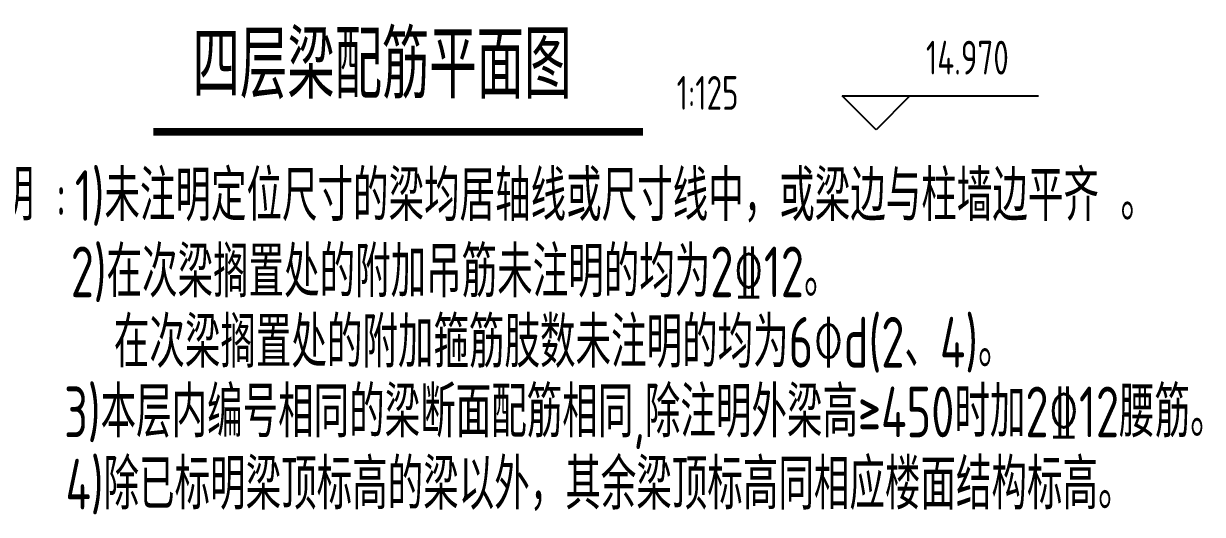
# Model space of a CAD drawing. Extents: x -2331248 to -1198620, y -977263 to -545844.
# Drawn here: x -1496680 to -1486224, y -845502 to -841145 of the extents above; entities that cross this region are included whole.
import ezdxf
from ezdxf.enums import TextEntityAlignment as Align

# ---------------------------------------------------------------- set-up
doc = ezdxf.new("R2010")
doc.units = 0
doc.header["$LTSCALE"] = 1000
doc.header["$MEASUREMENT"] = 0
for name, color, linetype in [('TEXT', 7, 'CONTINUOUS'), ('THIN', 7, 'CONTINUOUS'), ('中文', 7, 'CONTINUOUS'), ('图名下划线', 7, 'CONTINUOUS')]:
    doc.layers.add(name, color=color, linetype=linetype)
doc.styles.add('TSSD_NORM', font='Tssdeng.shx', dxfattribs={"width": 0.7, "bigfont": 'hztxt.shx'})
doc.styles.add('TSSD_REIN', font='Tssdeng.shx', dxfattribs={"width": 0.7, "bigfont": 'hztxt.shx'})

msp = doc.modelspace()

# ---------------------------------------------------------------- linework, layer by layer
at = {"layer": 'THIN'}
for p, q in [((-1489119, -842087.2, -508.4), (-1489419, -841787.2, -508.4)), ((-1489419, -841787.2, -508.4), (-1487677, -841787.2, -508.4)), ((-1488819, -841787.2, -508.4), (-1489119, -842087.2, -508.4))]:
    msp.add_line(p, q, dxfattribs=at)
at = {"layer": '图名下划线', "const_width": 70, "elevation": -508.4}
msp.add_lwpolyline([(-1495528.1, -842105.9), (-1491187.3, -842105.9)], dxfattribs=at)

# ---------------------------------------------------------------- texts
at = {"layer": 'TEXT', "width": 0.7}
for s, style, p in [('14.970', 'TSSD_REIN', (-1488676.4, -841687.2, -508.4)), ('1:125', 'TSSD_NORM', (-1490887.3, -842000, -508.4))]:
    msp.add_text(s, height=300, dxfattribs=dict(at, style=style)).set_placement(p, align=Align.BOTTOM_LEFT)
at = {"layer": '中文', "style": 'TSSD_REIN', "width": 0.7}
msp.add_text('四层梁配筋平面图', height=600, dxfattribs=at).set_placement((-1491820.6, -841809.9, -508.4), align=Align.RIGHT)
for s, p in [('说明 :', (-1497216.9, -842892.2, -559.3)), ('1)未注明定位尺寸的梁均居轴线或尺寸线中，或梁边与柱墙边平齐 。', (-1496225, -842896.6, -559.3)), ('2)在次梁搁置处的附加吊筋未注明的均为2%%13212。', (-1496261.2, -843573.5, 95798.9)), ('在次梁搁置处的附加箍筋肢数未注明的均为6%%130d(2、4)。', (-1495879, -844198.6, 95798.9)), ('3)本层内编号相同的梁断面配筋相同,除注明外梁高%%147450时加2%%13212腰筋。', (-1496320.4, -844816.9, -559.3)), ('4)除已标明梁顶标高的梁以外，其余梁顶标高同相应楼面结构标高。', (-1496308.1, -845458.1, -559.3))]:
    msp.add_text(s, height=450, dxfattribs=at).set_placement(p)

doc.saveas('drawing.dxf')
